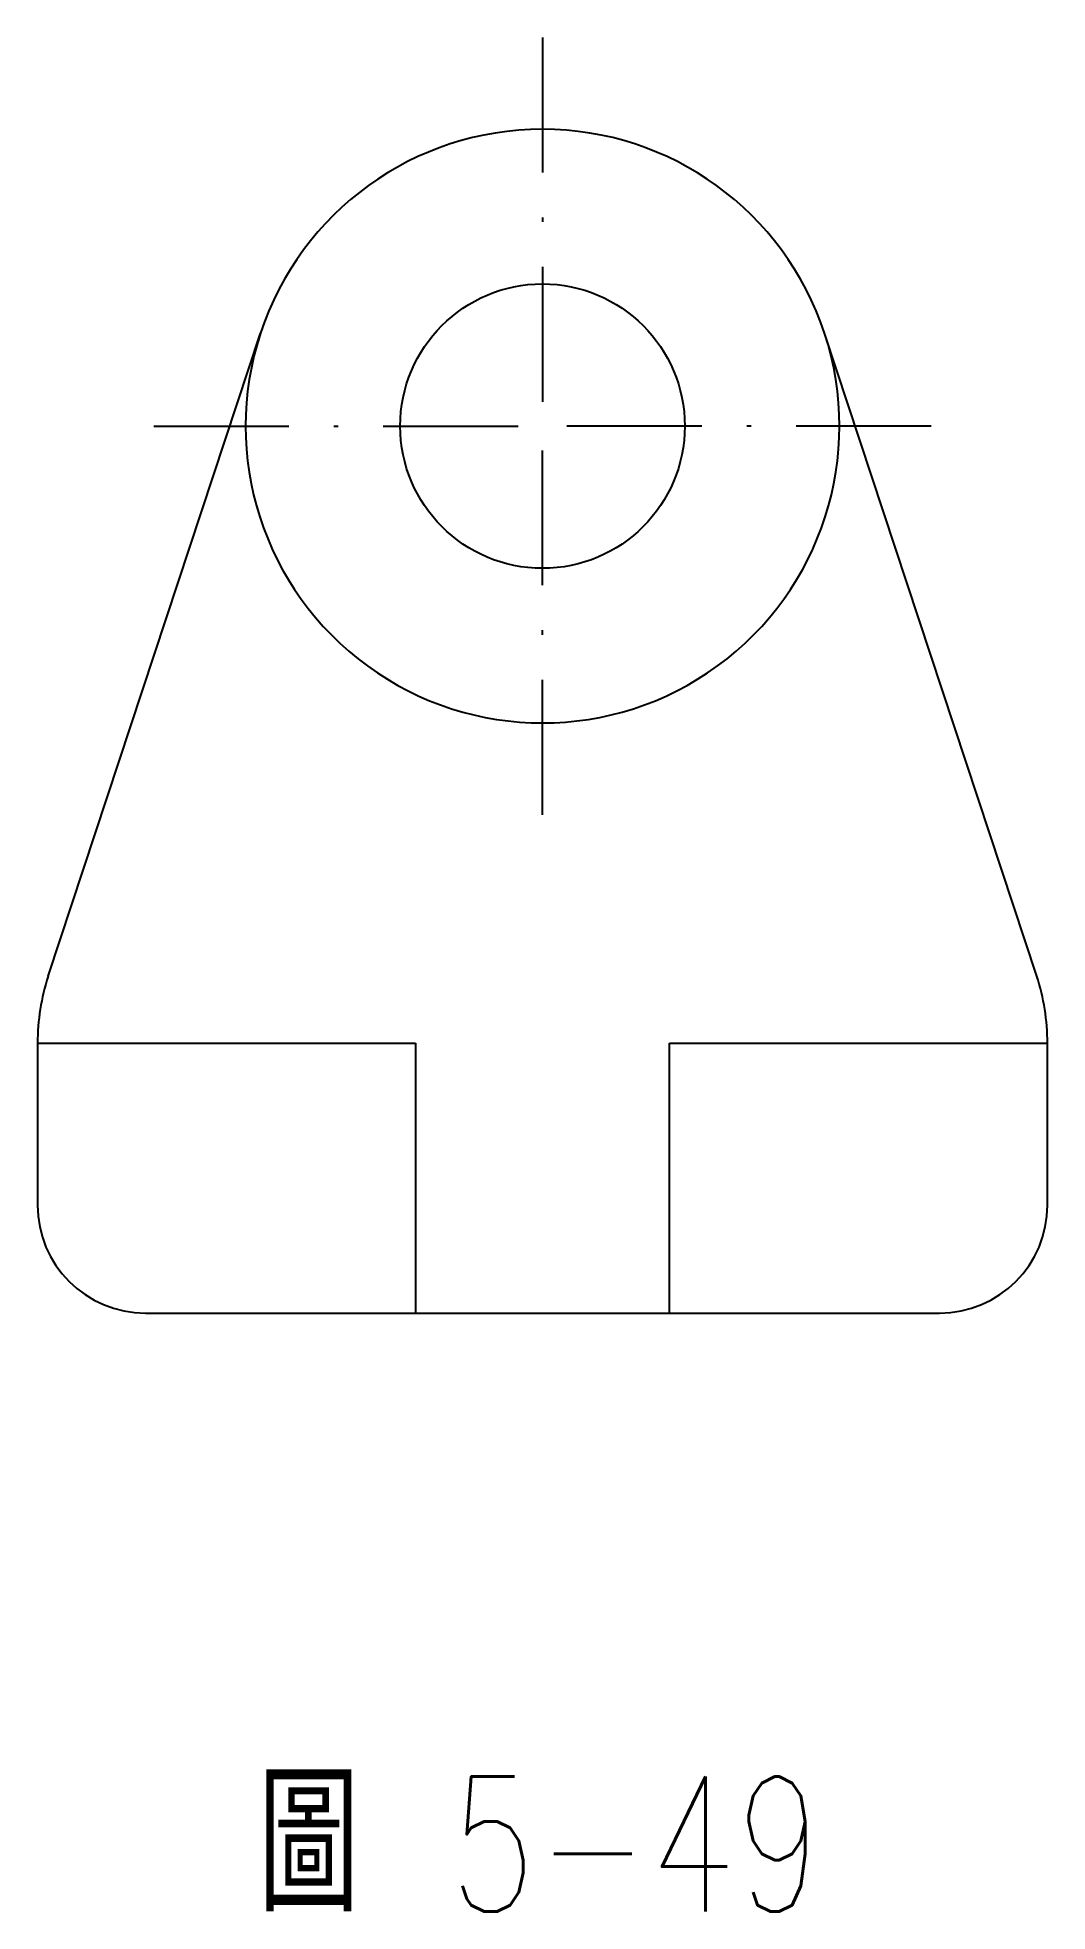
# Model space of a CAD drawing. Extents: x 70.6 to 93.1, y 20.9 to 62.6.
import ezdxf

# ---------------------------------------------------------------- set-up
doc = ezdxf.new("R2010")
doc.units = 0
doc.linetypes.add('CEN3', pattern=[5, 3, -1, 0, -1])
doc.layers.add('CENT3', color=1, linetype='CEN3')
doc.layers.add('輪廓線', color=7, linetype='CONTINUOUS')
doc.styles.add('CNS', font='txt.shx', dxfattribs={"width": 0.75, "height": 3, "bigfont": 'chineset.shx'})

msp = doc.modelspace()

# ---------------------------------------------------------------- linework, layer by layer
at = {"layer": 'CENT3'}
for p in [(81.846, 62.598), (73.206, 53.958), (90.486, 53.958), (81.846, 45.318)]:
    msp.add_line(p, (81.846, 53.958), dxfattribs=at)
at = {"layer": '輪廓線'}
for p, q in [((70.859, 41.729), (75.578, 56.027)), ((92.833, 41.729), (88.113, 56.027)), ((70.621, 40.237), (79.021, 40.237)), ((70.621, 40.237), (70.621, 36.637)), ((79.021, 40.237), (79.021, 34.237)), ((84.67, 40.237), (93.07, 40.237)), ((84.67, 34.237), (84.67, 40.237)), ((93.07, 36.637), (93.07, 40.237)), ((73.021, 34.237), (90.67, 34.237))]:
    msp.add_line(p, q, dxfattribs=at)
msp.add_circle((81.846, 53.958), 3.162, dxfattribs=at)
for centre, radius, start, end in [((81.846, 53.958), 6.6, 18.2675, 161.7325), ((81.846, 53.958), 6.6, 161.7325, 18.2675), ((75.421, 40.237), 4.8, 161.8851, 180), ((75.421, 40.237), 4.8, 161.8851, 180), ((75.421, 40.237), 4.8, 161.8851, 180), ((88.27, 40.237), 4.8, 0, 18.1149), ((88.27, 40.237), 4.8, 0, 18.1149), ((88.27, 40.237), 4.8, 0, 18.1149), ((88.27, 40.237), 4.8, 0, 18.1149), ((73.021, 36.637), 2.4, 180, 270), ((90.67, 36.637), 2.4, 270, 0)]:
    msp.add_arc(centre, radius, start, end, dxfattribs=at)

# ---------------------------------------------------------------- texts
at = {"layer": '輪廓線', "style": 'CNS', "width": 0.75}
msp.add_text('圖 5-49', height=3, dxfattribs=at).set_placement((75.524, 20.932))

doc.saveas('drawing.dxf')
